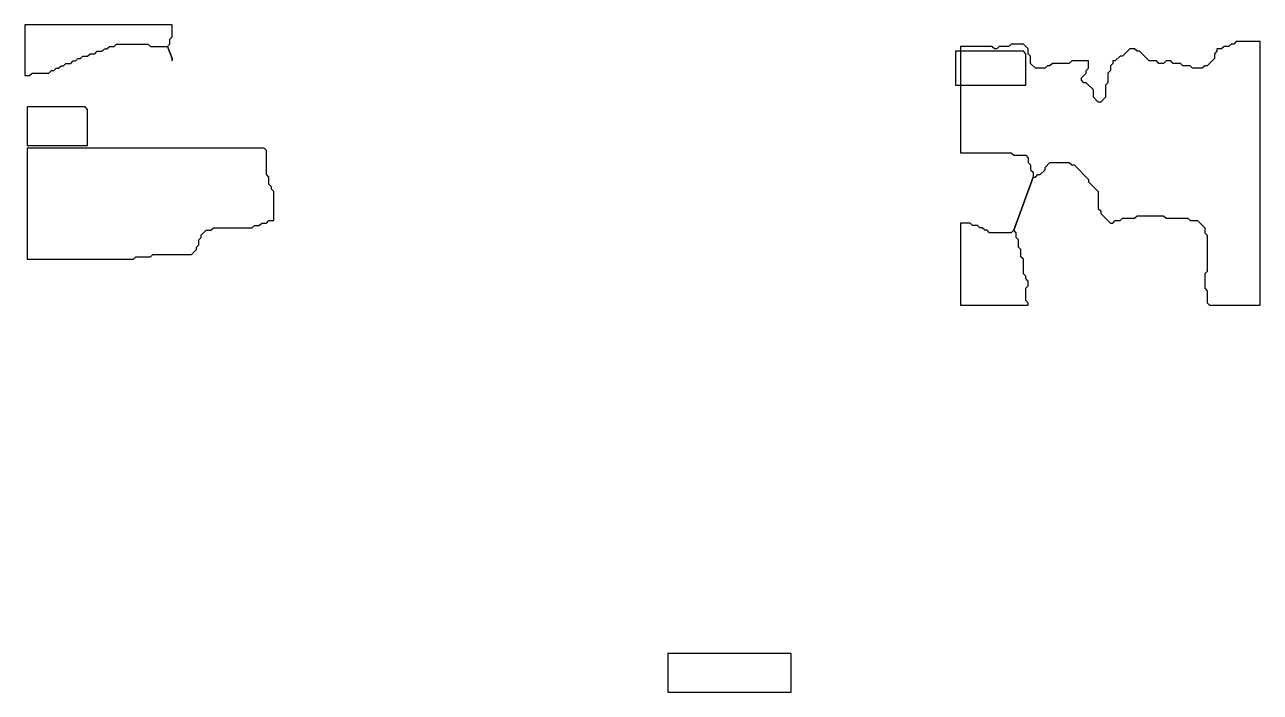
# Model space of a CAD drawing. Header units: metres. Extents: x -75238874 to -75237852, y 7906314 to 7906866.
import ezdxf

# ---------------------------------------------------------------- set-up
doc = ezdxf.new("R2010")
doc.units = ezdxf.units.M

msp = doc.modelspace()

# ---------------------------------------------------------------- linework, layer by layer
for points in [[(-75238751.6, 7906838.3), (-75238751.6, 7906836.3), (-75238751.6, 7906838.3), (-75238755.6, 7906848.3), (-75238753.6, 7906850.3), (-75238753.6, 7906854.3), (-75238751.6, 7906856.3), (-75238751.6, 7906866.3), (-75238873.6, 7906866.3), (-75238873.6, 7906824.3), (-75238869.6, 7906824.3), (-75238867.6, 7906826.3), (-75238853.6, 7906826.3), (-75238851.6, 7906828.3), (-75238849.6, 7906828.3), (-75238847.6, 7906830.3), (-75238845.6, 7906830.3), (-75238843.6, 7906832.3), (-75238841.6, 7906832.3), (-75238839.6, 7906834.3), (-75238835.6, 7906834.3), (-75238833.6, 7906836.3), (-75238831.6, 7906836.3), (-75238829.6, 7906838.3), (-75238827.6, 7906838.3), (-75238825.6, 7906840.3), (-75238821.6, 7906840.3), (-75238819.6, 7906842.3), (-75238815.6, 7906842.3), (-75238813.6, 7906844.3), (-75238809.6, 7906844.3), (-75238807.6, 7906846.3), (-75238805.6, 7906846.3), (-75238803.6, 7906848.3), (-75238799.6, 7906848.3), (-75238797.6, 7906850.3), (-75238771.6, 7906850.3), (-75238769.6, 7906848.3), (-75238755.6, 7906848.3)], [(-75238055.6, 7906696.3), (-75238057.6, 7906694.3), (-75238075.6, 7906694.3), (-75238077.6, 7906696.3), (-75238079.6, 7906696.3), (-75238081.6, 7906698.3), (-75238083.6, 7906698.3), (-75238085.6, 7906700.3), (-75238089.6, 7906700.3), (-75238091.6, 7906702.3), (-75238099.6, 7906702.3), (-75238099.6, 7906634.3), (-75238043.6, 7906634.3), (-75238043.6, 7906636.3), (-75238045.6, 7906638.3), (-75238045.6, 7906648.3), (-75238043.6, 7906650.3), (-75238043.6, 7906654.3), (-75238045.6, 7906656.3), (-75238045.6, 7906658.3), (-75238047.6, 7906660.3), (-75238047.6, 7906672.3), (-75238049.6, 7906674.3), (-75238049.6, 7906680.3), (-75238051.6, 7906682.3), (-75238051.6, 7906688.3), (-75238053.6, 7906690.3), (-75238053.6, 7906694.3), (-75238055.6, 7906696.3), (-75238039.6, 7906740.3), (-75238037.6, 7906740.3), (-75238035.6, 7906742.3), (-75238033.6, 7906742.3), (-75238029.6, 7906746.3), (-75238029.6, 7906748.3), (-75238025.6, 7906752.3), (-75238009.6, 7906752.3), (-75238007.6, 7906750.3), (-75238005.6, 7906750.3), (-75237993.6, 7906738.3), (-75237993.6, 7906736.3), (-75237985.6, 7906728.3), (-75237985.6, 7906714.3), (-75237983.6, 7906712.3), (-75237983.6, 7906710.3), (-75237975.6, 7906702.3), (-75237973.6, 7906702.3), (-75237971.6, 7906704.3), (-75237967.6, 7906704.3), (-75237965.6, 7906706.3), (-75237955.6, 7906706.3), (-75237953.6, 7906708.3), (-75237931.6, 7906708.3), (-75237929.6, 7906706.3), (-75237911.6, 7906706.3), (-75237909.6, 7906704.3), (-75237903.6, 7906704.3), (-75237897.6, 7906698.3), (-75237897.6, 7906694.3), (-75237895.6, 7906692.3), (-75237895.6, 7906662.3), (-75237897.6, 7906660.3), (-75237897.6, 7906648.3), (-75237895.6, 7906646.3), (-75237895.6, 7906636.3), (-75237893.6, 7906634.3), (-75237851.6, 7906634.3), (-75237851.6, 7906852.3), (-75237871.6, 7906852.3), (-75237873.6, 7906850.3), (-75237875.6, 7906850.3), (-75237877.6, 7906848.3), (-75237881.6, 7906848.3), (-75237883.6, 7906846.3), (-75237887.6, 7906846.3), (-75237887.6, 7906844.3), (-75237889.6, 7906842.3), (-75237889.6, 7906838.3), (-75237895.6, 7906832.3), (-75237897.6, 7906832.3), (-75237899.6, 7906830.3), (-75237907.6, 7906830.3), (-75237909.6, 7906832.3), (-75237915.6, 7906832.3), (-75237917.6, 7906834.3), (-75237923.6, 7906834.3), (-75237925.6, 7906836.3), (-75237929.6, 7906836.3), (-75237931.6, 7906834.3), (-75237935.6, 7906834.3), (-75237937.6, 7906836.3), (-75237943.6, 7906836.3), (-75237951.6, 7906844.3), (-75237953.6, 7906844.3), (-75237955.6, 7906846.3), (-75237959.6, 7906846.3), (-75237965.6, 7906840.3), (-75237967.6, 7906840.3), (-75237971.6, 7906836.3), (-75237973.6, 7906836.3), (-75237973.6, 7906834.3), (-75237975.6, 7906832.3), (-75237975.6, 7906828.3), (-75237977.6, 7906826.3), (-75237977.6, 7906818.3), (-75237979.6, 7906816.3), (-75237979.6, 7906806.3), (-75237983.6, 7906802.3), (-75237985.6, 7906802.3), (-75237989.6, 7906806.3), (-75237989.6, 7906812.3), (-75237995.6, 7906818.3), (-75237997.6, 7906818.3), (-75237999.6, 7906820.3), (-75237999.6, 7906822.3), (-75237995.6, 7906826.3), (-75237995.6, 7906828.3), (-75237993.6, 7906830.3), (-75237993.6, 7906836.3), (-75238007.6, 7906836.3), (-75238009.6, 7906834.3), (-75238023.6, 7906834.3), (-75238025.6, 7906832.3), (-75238027.6, 7906832.3), (-75238029.6, 7906830.3), (-75238037.6, 7906830.3), (-75238041.6, 7906834.3), (-75238041.6, 7906840.3), (-75238043.6, 7906842.3), (-75238043.6, 7906846.3), (-75238047.6, 7906850.3), (-75238057.6, 7906850.3), (-75238059.6, 7906848.3), (-75238067.6, 7906848.3), (-75238069.6, 7906846.3), (-75238071.6, 7906846.3), (-75238073.6, 7906848.3), (-75238099.6, 7906848.3), (-75238099.6, 7906760.3), (-75238057.6, 7906760.3), (-75238055.6, 7906758.3), (-75238045.6, 7906758.3), (-75238043.6, 7906756.3), (-75238043.6, 7906752.3), (-75238041.6, 7906750.3), (-75238041.6, 7906746.3), (-75238039.6, 7906744.3), (-75238039.6, 7906740.3)], [(-75238103.6, 7906844.3), (-75238103.6, 7906816.3), (-75238045.6, 7906816.3), (-75238045.6, 7906842.3), (-75238047.6, 7906844.3)], [(-75238871.6, 7906798.3), (-75238871.6, 7906766.3), (-75238821.6, 7906766.3), (-75238821.6, 7906796.3), (-75238823.6, 7906798.3)], [(-75238871.6, 7906764.3), (-75238871.6, 7906672.3), (-75238783.6, 7906672.3), (-75238781.6, 7906674.3), (-75238769.6, 7906674.3), (-75238767.6, 7906676.3), (-75238735.6, 7906676.3), (-75238731.6, 7906680.3), (-75238731.6, 7906682.3), (-75238729.6, 7906684.3), (-75238729.6, 7906688.3), (-75238727.6, 7906690.3), (-75238727.6, 7906692.3), (-75238723.6, 7906696.3), (-75238719.6, 7906696.3), (-75238717.6, 7906698.3), (-75238685.6, 7906698.3), (-75238683.6, 7906700.3), (-75238679.6, 7906700.3), (-75238677.6, 7906702.3), (-75238673.6, 7906702.3), (-75238671.6, 7906704.3), (-75238667.6, 7906704.3), (-75238667.6, 7906728.3), (-75238669.6, 7906730.3), (-75238669.6, 7906732.3), (-75238671.6, 7906734.3), (-75238671.6, 7906740.3), (-75238673.6, 7906742.3), (-75238673.6, 7906762.3), (-75238675.6, 7906764.3)], [(-75238341.6, 7906346.3), (-75238341.6, 7906314.3), (-75238239.6, 7906314.3), (-75238239.6, 7906346.3)]]:
    msp.add_lwpolyline(points, close=True)

doc.saveas('drawing.dxf')
